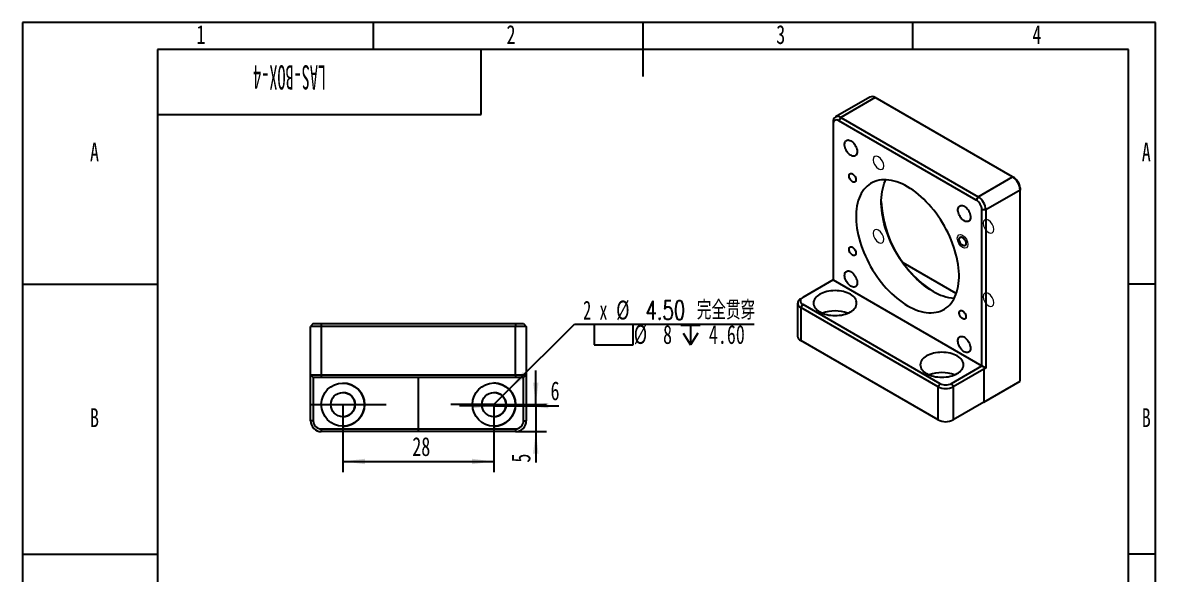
# Model space of a CAD drawing. Header units: millimetres. Extents: x 0 to 210, y 0 to 297.
# Drawn here: x 0 to 210, y 194.7 to 297 of the extents above; entities that cross this region are included whole.
import ezdxf

# ---------------------------------------------------------------- set-up
doc = ezdxf.new("R2010")
doc.units = ezdxf.units.MM
doc.linetypes.add('CENTERX2', pattern=[20.32, 12.7, -2.54, 2.54, -2.54])
doc.layers.add('图框', color=7, linetype='Continuous')
doc.layers.add('图纸格式', color=7, linetype='Continuous')
doc.styles.add('SLDTEXTSTYLE0', font='TXT', dxfattribs={"width": 0.7, "bigfont": 'bigfont'})
doc.styles.add('SLDTEXTSTYLE5', font='TXT', dxfattribs={"width": 0.7})
doc.styles.add('SLDTEXTSTYLE6', font='TXT', dxfattribs={"width": 0.49})
doc.styles.add('SLDTEXTSTYLE7', font='TXT', dxfattribs={"width": 0.633333})
doc.dimstyles.new('SLDDIMSTYLE1', dxfattribs={"dimtxt": 3.5, "dimasz": 4.08, "dimexe": 0, "dimexo": 0.0625, "dimgap": 0.875, "dimtad": 2, "dimrnd": 1e-09, "dimzin": 12, "dimdsep": 46, "dimtxsty": 'SLDTEXTSTYLE5', "dimsah": 1, "dimcen": 0.09, "dimadec": 0, "dimazin": 3, "dimtfac": 1, "dimtofl": 0, "dimtmove": 0, "dimatfit": 3, "dimfxl": 0, "dimfrac": 2, "dimtolj": 1, "dimtzin": 12, "dimarcsym": 0})
doc.dimstyles.new('SLDDIMSTYLE2', dxfattribs={"dimtxt": 3.5, "dimasz": 4.08, "dimexe": 0, "dimexo": 0.0625, "dimgap": 0.875, "dimtad": 2, "dimrnd": 1e-09, "dimzin": 12, "dimdsep": 46, "dimtxsty": 'SLDTEXTSTYLE5', "dimsah": 1, "dimcen": 0.09, "dimadec": 0, "dimazin": 3, "dimtfac": 1, "dimtmove": 0, "dimatfit": 0, "dimfxl": 0, "dimfrac": 2, "dimtolj": 1, "dimtzin": 12, "dimarcsym": 0})
doc.dimstyles.new('SLDDIMSTYLE7', dxfattribs={"dimtxt": 3.5, "dimasz": 4.08, "dimexe": 0, "dimexo": 0.0625, "dimgap": 0.875, "dimtad": 0, "dimtih": 1, "dimtoh": 1, "dimrnd": 1e-09, "dimzin": 4, "dimdsep": 46, "dimtxsty": 'SLDTEXTSTYLE5', "dimsah": 1, "dimcen": 0, "dimadec": 0, "dimazin": 1, "dimtfac": 1, "dimtofl": 0, "dimtmove": 0, "dimatfit": 3, "dimfxl": 0, "dimfrac": 2, "dimtolj": 1, "dimtzin": 12, "dimarcsym": 0})

# ---------------------------------------------------------------- blocks, each defined once
blk = doc.blocks.new('_D_12')
at = {"layer": '图纸格式'}
for p, q in [((59.37, 226.2), (59.37, 213.66)), ((87.37, 226.2), (87.37, 213.66)), ((59.37, 215.66), (87.37, 215.66))]:
    blk.add_line(p, q, dxfattribs=at)
for points in [[(59.37, 215.66), (63.45, 215.15), (63.45, 216.16)], [(87.37, 215.66), (83.29, 216.16), (83.29, 215.15)]]:
    blk.add_solid(points, dxfattribs=at)
at = {"layer": '图纸格式', "insert": (72.24, 220.17), "char_height": 3.5, "attachment_point": 1, "rotation": 0.0014, "style": 'SLDTEXTSTYLE5'}
blk.add_mtext('28', dxfattribs=at)
blk = doc.blocks.new('_D_13')
at = {"layer": '图纸格式'}
for p, q in [((87.37, 226), (81.02, 226)), ((87.37, 226.2), (87.37, 224)), ((87.37, 226), (93.37, 226)), ((93.37, 226), (99.4, 226))]:
    blk.add_line(p, q, dxfattribs=at)
for points in [[(87.37, 226), (83.29, 226.51), (83.29, 225.49)], [(93.37, 226), (97.45, 225.49), (97.45, 226.51)]]:
    blk.add_solid(points, dxfattribs=at)
at = {"layer": '图纸格式', "insert": (97.87, 230.51), "char_height": 3.5, "attachment_point": 1, "style": 'SLDTEXTSTYLE5'}
blk.add_mtext('6', dxfattribs=at)
blk = doc.blocks.new('_D_14')
at = {"layer": '图纸格式'}
for p, q in [((95.14, 226.2), (95.14, 232.55)), ((87.37, 226.2), (97.14, 226.2)), ((95.14, 226.2), (95.14, 221.2)), ((91.37, 221.2), (97.14, 221.2)), ((95.14, 221.2), (95.14, 215.45))]:
    blk.add_line(p, q, dxfattribs=at)
for points in [[(95.14, 226.2), (95.65, 230.28), (94.63, 230.28)], [(95.14, 221.2), (94.63, 217.12), (95.65, 217.12)]]:
    blk.add_solid(points, dxfattribs=at)
at = {"layer": '图纸格式', "insert": (90.63, 215.45), "char_height": 3.5, "attachment_point": 1, "rotation": 90, "style": 'SLDTEXTSTYLE5'}
blk.add_mtext('5', dxfattribs=at)
blk = doc.blocks.new('SW_SYMBOL_HOLE_SPOT')
at = {"layer": '图纸格式', "color": 0}
for p, q in [((0, 875), (0, 75)), ((1600, 75), (1600, 875)), ((0, 75), (1600, 75))]:
    blk.add_line(p, q, dxfattribs=at)
blk = doc.blocks.new('SW_SYMBOL_HOLE_DEPTH')
at = {"layer": '图纸格式', "color": 0}
for p, q in [((0, 875), (800, 875)), ((100, 555), (400, 75)), ((400, 875), (400, 75)), ((700, 555), (400, 75))]:
    blk.add_line(p, q, dxfattribs=at)
blk = doc.blocks.new('_D_15')
at = {"layer": '图纸格式'}
for p, q in [((90.2, 229.03), (102.32, 241.14)), ((102.32, 241.14), (135.6, 241.14)), ((87.37, 226.2), (90.2, 229.03))]:
    blk.add_line(p, q, dxfattribs=at)
blk.add_solid([(90.2, 229.03), (93.45, 231.56), (92.73, 232.27)], dxfattribs=at)
at = {"layer": '图纸格式', "xscale": 0.004511737089201878, "yscale": 0.004511737089201878, "zscale": 0.004511737089201878}
for name, p in [('SW_SYMBOL_HOLE_SPOT', (105.94, 236.96)), ('SW_SYMBOL_HOLE_DEPTH', (122.01, 236.96))]:
    blk.add_blockref(name, p, dxfattribs=at)
at = {"layer": '图纸格式', "char_height": 3.5, "attachment_point": 1}
for s, insert, style in [('4.50 完全贯穿', (115.47, 245.46), 'SLDTEXTSTYLE0'), ('2 x', (103.91, 245.46), 'SLDTEXTSTYLE7'), ('%%c', (110.04, 245.48), 'SLDTEXTSTYLE5'), ('%%c', (113.3, 240.96), 'SLDTEXTSTYLE5'), ('8', (118.73, 240.95), 'SLDTEXTSTYLE5'), ('4.60', (127.22, 240.95), 'SLDTEXTSTYLE5')]:
    blk.add_mtext(s, dxfattribs=dict(at, insert=insert, style=style))

msp = doc.modelspace()

# ---------------------------------------------------------------- linework, layer by layer
at = {"color": 7, "linetype": 'Continuous', "lineweight": 25}
for p, q in [((157.0491605, 283.2031584), (150.6851995, 279.5293219)), ((158.0490793, 283.1041423), (151.6851182, 279.4303058)), ((183.5049234, 268.4087963), (158.0490793, 283.1041423)), ((151.6851182, 279.4303058), (151.3315648, 278.8179333)), ((151.6851182, 279.4303058), (177.1409624, 264.7349598)), ((150.2709047, 278.6136323), (150.2709047, 278.2054282)), ((150.2709047, 278.2054282), (150.2709047, 249.300185)), ((176.787409, 264.1225873), (151.3315648, 278.8179333)), ((177.1409624, 264.7349598), (183.5049234, 268.4087963)), ((183.8584768, 268.2046279), (183.5049234, 268.4087963)), ((177.1409624, 264.7349598), (176.787409, 264.1225873)), ((184.9191369, 265.9593065), (178.5551759, 262.28547)), ((184.9191369, 266.3675106), (184.9191369, 265.9593065)), ((184.9191369, 230.5201801), (184.9191369, 265.9593065)), ((178.5551759, 262.28547), (177.8480691, 262.28547)), ((177.8480691, 233.3786948), (177.8480691, 262.28547)), ((178.5551759, 262.28547), (178.5551759, 232.9707704)), ((173.0958954, 246.7778274), (163.2394961, 252.4678056)), ((150.271247, 249.3003827), (144.6143928, 246.0347502)), ((150.271247, 249.3003827), (177.8480691, 233.3786948)), ((144.6143928, 246.0347502), (144.260818, 245.8306189)), ((143.6750316, 245.0142168), (143.6747106, 238.890346)), ((144.260818, 244.1977038), (144.260497, 238.073833)), ((144.6143928, 244.8100639), (144.260818, 244.1977038)), ((169.7166621, 229.5005788), (144.260818, 244.1977038)), ((144.6143928, 244.8100639), (170.0702369, 230.1129389)), ((53.8737175, 241.2030412), (53.3737175, 240.7030412)), ((55.3737175, 240.7030412), (53.3737175, 240.7030412)), ((53.3737175, 231.7030412), (53.3737175, 240.7030412)), ((53.8737175, 241.2030412), (55.3737175, 241.2030412)), ((55.3737175, 241.2030412), (55.3737175, 240.7030412)), ((55.3737175, 241.2030412), (91.3737175, 241.2030412)), ((91.3737175, 240.7030412), (55.3737175, 240.7030412)), ((55.3737175, 240.7030412), (55.3737175, 231.7030412)), ((91.3737175, 241.2030412), (91.3737175, 240.7030412)), ((91.3737175, 241.2030412), (92.8737175, 241.2030412)), ((93.3737175, 240.7030412), (91.3737175, 240.7030412)), ((91.3737175, 231.7030412), (91.3737175, 240.7030412)), ((92.8737175, 241.2030412), (93.3737175, 240.7030412)), ((93.3737175, 240.7030412), (93.3737175, 231.7030412)), ((169.7163412, 223.376708), (144.260497, 238.073833)), ((172.1915572, 230.1128647), (177.8487539, 233.3786948)), ((177.8487539, 233.3786948), (177.8480691, 233.3786948)), ((178.5551759, 232.9707704), (177.8487539, 233.3786948)), ((53.3737175, 231.7030412), (55.3737175, 231.7030412)), ((53.3737175, 231.7030412), (53.8737175, 231.2030412)), ((53.3737175, 223.2030412), (53.3737175, 231.7030412)), ((53.3741714, 223.2030412), (53.3741714, 231.7025873)), ((55.3737175, 231.2030412), (53.8737175, 231.2030412)), ((53.8742016, 231.2030412), (53.8742016, 223.2030412)), ((55.3737175, 231.7030412), (55.3737175, 231.2030412)), ((55.3737175, 231.7030412), (91.3737175, 231.7030412)), ((91.3737175, 231.2030412), (55.3737175, 231.2030412)), ((91.3737175, 231.7030412), (91.3737175, 231.2030412)), ((91.3737175, 231.7030412), (93.3737175, 231.7030412)), ((92.8737175, 231.2030412), (91.3737175, 231.2030412)), ((93.3737175, 231.7030412), (92.8737175, 231.2030412)), ((92.8742016, 223.2030412), (92.8742016, 231.2035254)), ((93.3737175, 231.7030412), (93.3737175, 231.2030412)), ((93.3737175, 231.2030412), (93.3741714, 231.2030412)), ((93.3741714, 231.2030412), (93.3741714, 223.2030412)), ((178.2019435, 232.7661124), (172.5450892, 229.5004799)), ((178.5551759, 232.9707704), (178.2016225, 232.7666684)), ((178.2016225, 232.7666684), (178.2019435, 232.7661124)), ((178.2019435, 232.7661124), (178.2016225, 226.6422416)), ((169.7163412, 223.376708), (169.7166621, 229.5005788)), ((170.0702369, 230.1129389), (169.7166621, 229.5005788)), ((172.1915572, 230.1128647), (172.5450892, 229.5004799)), ((172.5450892, 229.5004799), (172.5447683, 223.3766092)), ((178.2016225, 226.6422416), (184.9191369, 230.5201801)), ((178.2016225, 226.6422416), (172.5447683, 223.3766092)), ((53.3737175, 223.2030412), (53.3741714, 223.2030412)), ((53.8742016, 223.2030412), (53.3741714, 223.2030412)), ((92.8742016, 223.2030412), (93.3741714, 223.2030412)), ((55.3741714, 221.2030412), (55.3737175, 221.2030412)), ((55.3742016, 221.7030412), (55.3741714, 221.2030412)), ((91.3741714, 221.2030412), (55.3741714, 221.2030412)), ((55.3742016, 221.7030412), (91.3742017, 221.7030412)), ((91.3742017, 221.7030412), (91.3741714, 221.2030412))]:
    msp.add_line(p, q, dxfattribs=at)
at = {"color": 7, "linetype": 'CENTERX2'}
for p, q in [((73.3742016, 221.2030412), (73.3739596, 231.2030412)), ((53.3742016, 226.2030412), (59.3742016, 226.2030412)), ((59.3737175, 226.2030412), (67.3737175, 226.2030412)), ((87.3734754, 226.203719), (79.3734754, 226.203719))]:
    msp.add_line(p, q, dxfattribs=at)
at = {"color": 7, "linetype": 'Continuous', "lineweight": 25, "flags": 128}
for points in [[(153.5523515, 275.0926259), (153.7304514, 274.9740213), (153.9043768, 274.8266173), (154.0700511, 274.6538689), (154.2235909, 274.4598253), (154.3613974, 274.2490345), (154.4802405, 274.0264374), (154.5773348, 273.7972515), (154.6504042, 273.5668487), (154.6977363, 273.3406294), (154.7182215, 273.1238961), (154.7113797, 272.9217287), (154.6773713, 272.7388659), (154.6169934, 272.5795938), (154.5316611, 272.4476457), (154.4233747, 272.3461143), (154.2946722, 272.2773794), (154.1485704, 272.2430521), (153.9884937, 272.2439371), (153.8181942, 272.2800134), (153.6416635, 272.3504357), (153.4630395, 272.4535531), (153.2865088, 272.5869488), (153.1162093, 272.7474961), (152.9561326, 272.9314318), (152.8100308, 273.1344447), (152.6813283, 273.3517763), (152.5730419, 273.5783325), (152.4877096, 273.8088031), (152.4273317, 274.0377861), (152.3933233, 274.2599142), (152.3864815, 274.4699809), (152.4069667, 274.6630626), (152.4542988, 274.8346334), (152.5273683, 274.980672), (152.6244625, 275.0977553), (152.7433056, 275.183139), (152.8811122, 275.2348217), (153.0346519, 275.2515921), (153.2003262, 275.2330571), (153.3742516, 275.1796511), (153.5523515, 275.0926259)], [(153.855936, 268.9657888), (153.9866331, 268.8744762), (154.111618, 268.755429), (154.2254284, 268.6138499), (154.3230902, 268.4559267), (154.4003351, 268.2885615), (154.4537872, 268.1190688), (154.4811103, 267.9548563), (154.4811103, 267.8031008), (154.4537872, 267.6704349), (154.4003351, 267.5626567), (154.3230902, 267.4844765), (154.2254284, 267.4393113), (154.111618, 267.4291349), (153.9866331, 267.4543922), (153.855936, 267.5139792), (153.725239, 267.6052917), (153.6002541, 267.724339), (153.4864437, 267.8659181), (153.3887819, 268.0238412), (153.311537, 268.1912065), (153.2580849, 268.3606992), (153.2307618, 268.5249117), (153.2307618, 268.6766671), (153.2580849, 268.809333), (153.311537, 268.9171113), (153.3887819, 268.9952915), (153.4864437, 269.0404567), (153.6002541, 269.050633), (153.725239, 269.0253758), (153.855936, 268.9657888)], [(164.0594869, 244.5244135), (164.5675427, 244.2467426), (165.0741583, 244.0011054), (165.5778977, 243.7881984), (166.0773331, 243.608625), (166.5710486, 243.4628942), (167.0576448, 243.3514192), (167.5357425, 243.2745159), (168.0039863, 243.2324023), (168.461049, 243.2251978), (168.905635, 243.2529228), (169.336484, 243.3154988), (169.7523748, 243.4127483), (170.1521286, 243.5443956), (170.534612, 243.7100677), (170.8987411, 243.9092949), (171.2434835, 244.1415124), (171.5678621, 244.4060621), (171.8709574, 244.702194), (172.1519102, 245.0290687), (172.4099242, 245.3857596), (172.6442679, 245.7712557), (172.8542772, 246.1844642), (173.0393567, 246.6242139), (173.1989817, 247.0892582), (173.3326999, 247.578279), (173.4401321, 248.0898899), (173.5209739, 248.6226409), (173.5749961, 249.1750217), (173.6020455, 249.7454667), (173.6020455, 250.3323587), (173.5749961, 250.9340342), (173.5209739, 251.5487878), (173.4401321, 252.1748767), (173.3326999, 252.8105262), (173.1989817, 253.4539347), (173.0393567, 254.1032781), (172.8542772, 254.756716), (172.6442679, 255.4123961), (172.4099242, 256.0684597), (172.1519102, 256.7230473), (171.8709574, 257.3743032), (171.5678621, 258.0203815), (171.2434835, 258.6594507), (170.8987411, 259.2896993), (170.534612, 259.9093409), (170.1521286, 260.516619), (169.7523748, 261.1098122), (169.336484, 261.687239), (168.905635, 262.2472627), (168.461049, 262.7882958), (168.0039863, 263.3088046), (167.5357425, 263.8073139), (167.0576448, 264.2824103), (166.5710486, 264.7327474), (166.0773331, 265.1570484), (165.5778977, 265.5541108), (165.0741583, 265.9228089), (164.5675427, 266.2620977), (164.0594869, 266.5710155), (163.5514311, 266.8486864), (163.0448155, 267.0943236), (162.5410761, 267.3072306), (162.0416407, 267.486804), (161.5479252, 267.6325348), (161.061329, 267.7440098), (160.5832313, 267.8209131), (160.1149875, 267.8630267), (159.6579248, 267.8702312), (159.2133388, 267.8425062), (158.7824898, 267.7799302), (158.366599, 267.6826807), (157.9668452, 267.5510334), (157.5843618, 267.3853613), (157.2202327, 267.1861341), (156.8754903, 266.9539166), (156.5511117, 266.6893669), (156.2480164, 266.393235), (155.9670636, 266.0663603), (155.7090496, 265.7096694), (155.4747059, 265.3241733), (155.2646966, 264.9109648), (155.0796171, 264.4712151), (154.9199921, 264.0061708), (154.7862739, 263.51715), (154.6788417, 263.0055391), (154.5979999, 262.4727881), (154.5439777, 261.9204073), (154.5169283, 261.3499623), (154.5169283, 260.7630703), (154.5439777, 260.1613948), (154.5979999, 259.5466412), (154.6788417, 258.9205523), (154.7862739, 258.2849028), (154.9199921, 257.6414943), (155.0796171, 256.9921508), (155.2646966, 256.338713), (155.4747059, 255.6830329), (155.7090496, 255.0269693), (155.9670636, 254.3723817), (156.2480164, 253.7211258), (156.5511117, 253.0750475), (156.8754903, 252.4359783), (157.2202327, 251.8057297), (157.5843618, 251.1860881), (157.9668452, 250.57881), (158.366599, 249.9856168), (158.7824898, 249.40819), (159.2133388, 248.8481663), (159.6579248, 248.3071332), (160.1149875, 247.7866243), (160.5832313, 247.2881151), (161.061329, 246.8130187), (161.5479252, 246.3626816), (162.0416407, 245.9383806), (162.5410761, 245.5413182), (163.0448155, 245.1726201), (163.5514311, 244.8333313), (164.0594869, 244.5244135)], [(168.7263917, 247.2185603), (168.2183359, 247.527478), (167.7117203, 247.8667668), (167.2079808, 248.235465), (166.7085455, 248.6325273), (166.21483, 249.0568284), (165.7282337, 249.5071654), (165.2501361, 249.9822619), (164.7818923, 250.4807711), (164.3248296, 251.00128), (163.8802436, 251.5423131), (163.4493945, 252.1023367), (163.0335037, 252.6797636), (162.63375, 253.2729567), (162.2512665, 253.8802348), (161.8871375, 254.4998764), (161.5423951, 255.1301251), (161.2180165, 255.7691943), (160.9149212, 256.4152726), (160.6339684, 257.0665285), (160.3759544, 257.721116), (160.1416106, 258.3771797), (159.9316014, 259.0328597), (159.7465219, 259.6862976), (159.5868968, 260.3356411), (159.4531787, 260.9790495), (159.3457464, 261.6146991), (159.2649047, 262.240788), (159.2108825, 262.8555415), (159.1838331, 263.4572171), (159.1838331, 264.0441091), (159.2108825, 264.614554), (159.2649047, 265.1669349), (159.3457464, 265.6996858), (159.4531787, 266.2112968), (159.5868968, 266.7003175), (159.7465219, 267.1653619), (159.9316014, 267.6051115), (160.0595465, 267.8657347)], [(175.7322459, 260.9424263), (175.7185723, 260.7446567), (175.6778722, 260.5673097), (175.6110995, 260.4145423), (175.5198193, 260.2899352), (175.4061711, 260.196409), (175.2728187, 260.136156), (175.1228879, 260.1105884), (174.9598928, 260.1203055), (174.787654, 260.1650795), (174.6102085, 260.2438611), (174.4317155, 260.3548035), (174.2563588, 260.4953064), (174.0882486, 260.6620766), (173.9313252, 260.8512051), (173.7892668, 261.0582589), (173.665403, 261.2783847), (173.5626373, 261.5064231), (173.4833783, 261.7370291), (173.4294837, 261.9647973), (173.4022169, 262.1843892), (173.4022169, 262.3906576), (173.4294837, 262.5787679), (173.4833783, 262.7443108), (173.5626373, 262.8834062), (173.665403, 262.9927939), (173.7892668, 263.0699097), (173.9313252, 263.1129463), (174.0882486, 263.1208949), (174.2563588, 263.0935691), (174.4317155, 263.0316095), (174.6102085, 262.9364684), (174.787654, 262.8103757), (174.9598928, 262.656287), (175.1228879, 262.477814), (175.2728187, 262.27914), (175.4061711, 262.0649216), (175.5198193, 261.84018), (175.6110995, 261.610183), (175.6778722, 261.3803214), (175.7185723, 261.1559831), (175.7322459, 260.9424263)], [(174.2630378, 257.1850197), (174.3937348, 257.0937072), (174.5187197, 256.9746599), (174.6325301, 256.8330808), (174.7301919, 256.6751577), (174.8074368, 256.5077924), (174.8608889, 256.3382997), (174.888212, 256.1740872), (174.888212, 256.0223318), (174.8608889, 255.8896659), (174.8074368, 255.7818876), (174.7301919, 255.7037075), (174.6325301, 255.6585422), (174.5187197, 255.6483659), (174.3937348, 255.6736231), (174.2630378, 255.7332102), (174.1323407, 255.8245227), (174.0073558, 255.94357), (173.8935454, 256.085149), (173.7958836, 256.2430722), (173.7186387, 256.4104375), (173.6651866, 256.5799302), (173.6378635, 256.7441427), (173.6378635, 256.8958981), (173.6651866, 257.028564), (173.7186387, 257.1363422), (173.7958836, 257.2145224), (173.8935454, 257.2596876), (174.0073558, 257.269864), (174.1323407, 257.2446067), (174.2630378, 257.1850197)], [(153.855936, 255.3622188), (153.9866331, 255.2709063), (154.111618, 255.151859), (154.2254284, 255.01028), (154.3230902, 254.8523568), (154.4003351, 254.6849915), (154.4537872, 254.5154988), (154.4811103, 254.3512863), (154.4811103, 254.1995309), (154.4537872, 254.066865), (154.4003351, 253.9590868), (154.3230902, 253.8809066), (154.2254284, 253.8357414), (154.111618, 253.825565), (153.9866331, 253.8508223), (153.855936, 253.9104093), (153.725239, 254.0017218), (153.6002541, 254.1207691), (153.4864437, 254.2623481), (153.3887819, 254.4202713), (153.311537, 254.5876366), (153.2580849, 254.7571293), (153.2307618, 254.9213418), (153.2307618, 255.0730972), (153.2580849, 255.2057631), (153.311537, 255.3135414), (153.3887819, 255.3917215), (153.4864437, 255.4368868), (153.6002541, 255.4470631), (153.725239, 255.4218059), (153.855936, 255.3622188)], [(152.3867279, 250.1530027), (152.4004015, 250.3507723), (152.4411016, 250.5281193), (152.5078743, 250.6808867), (152.5991545, 250.8054938), (152.7128027, 250.89902), (152.8461551, 250.959273), (152.9960859, 250.9848406), (153.159081, 250.9751235), (153.3313198, 250.9303495), (153.5087653, 250.8515679), (153.6872583, 250.7406255), (153.862615, 250.6001226), (154.0307252, 250.4333524), (154.1876486, 250.2442239), (154.3297071, 250.0371701), (154.4535708, 249.8170443), (154.5563365, 249.5890059), (154.6355955, 249.3583999), (154.6894901, 249.1306317), (154.7167569, 248.9110398), (154.7167569, 248.7047714), (154.6894901, 248.5166611), (154.6355955, 248.3511182), (154.5563365, 248.2120228), (154.4535708, 248.1026351), (154.3297071, 248.0255193), (154.1876486, 247.9824827), (154.0307252, 247.9745341), (153.862615, 248.0018599), (153.6872583, 248.0638195), (153.5087653, 248.1589606), (153.3313198, 248.2850533), (153.159081, 248.439142), (152.9960859, 248.617615), (152.8461551, 248.816289), (152.7128027, 249.0305074), (152.5991545, 249.255249), (152.5078743, 249.485246), (152.4411016, 249.7151076), (152.4004015, 249.9394459), (152.3867279, 250.1530027)], [(153.4532275, 243.3809544), (153.7168422, 243.5488618), (153.9506789, 243.7308789), (154.1524855, 243.9252529), (154.3203185, 244.1301119), (154.4525617, 244.3434828), (154.5479415, 244.5633109), (154.6055393, 244.7874791), (154.6248004, 245.0138285), (154.6055393, 245.2401792), (154.5479415, 245.4643514), (154.4525617, 245.6841862), (154.3203185, 245.8975664), (154.1524855, 246.1024371), (153.9506789, 246.2968252), (153.7168422, 246.4788587), (153.4532275, 246.6467845), (153.1623735, 246.7989854), (152.8470813, 246.9339956), (152.5103874, 247.0505149), (152.1555341, 247.1474211), (151.7859391, 247.223781), (151.4051617, 247.2788593), (151.016869, 247.3121253), (150.6248004, 247.3232589), (150.2327319, 247.3121527), (149.8444391, 247.2789138), (149.4636617, 247.2238622), (149.0940667, 247.1475281), (148.7392135, 247.0506467), (148.4025195, 246.9341509), (148.0872273, 246.7991627), (147.7963733, 246.6469822), (147.5327586, 246.4790748), (147.298922, 246.2970576), (147.0971154, 246.1026836), (146.9292823, 245.8978247), (146.7970391, 245.6844537), (146.7016593, 245.4646256), (146.6440615, 245.2404574), (146.6248004, 245.0141081), (146.6440615, 244.7877573), (146.7016593, 244.5635851), (146.7970391, 244.3437504), (146.9292823, 244.1303702), (147.0971154, 243.9254995), (147.298922, 243.7311114), (147.5327586, 243.5490779), (147.7963733, 243.3811521), (148.0872273, 243.2289512), (148.4025195, 243.093941), (148.7392135, 242.9774217), (149.0940667, 242.8805154), (149.4636617, 242.8041555), (149.8444391, 242.7490773), (150.2327318, 242.7158112), (150.6248004, 242.7046777), (151.016869, 242.7157838), (151.4051617, 242.7490228), (151.7859391, 242.8040744), (152.1555341, 242.8804085), (152.5103874, 242.9772899), (152.8470813, 243.0937856), (153.1623735, 243.2287738), (153.4532275, 243.3809544)], [(174.2630378, 243.5814498), (174.3937348, 243.4901372), (174.5187197, 243.37109), (174.6325301, 243.2295109), (174.7301919, 243.0715878), (174.8074368, 242.9042225), (174.8608889, 242.7347298), (174.888212, 242.5705173), (174.888212, 242.4187619), (174.8608889, 242.286096), (174.8074368, 242.1783177), (174.7301919, 242.1001375), (174.6325301, 242.0549723), (174.5187197, 242.0447959), (174.3937348, 242.0700532), (174.2630378, 242.1296402), (174.1323407, 242.2209528), (174.0073558, 242.34), (173.8935454, 242.4815791), (173.7958836, 242.6395023), (173.7186387, 242.8068675), (173.6651866, 242.9763602), (173.6378635, 243.1405727), (173.6378635, 243.2923282), (173.6651866, 243.4249941), (173.7186387, 243.5327723), (173.7958836, 243.6109525), (173.8935454, 243.6561177), (174.0073558, 243.6662941), (174.1323407, 243.6410368), (174.2630378, 243.5814498)], [(174.5666223, 236.0028031), (174.3885224, 236.1214077), (174.214597, 236.2688117), (174.0489227, 236.4415601), (173.8953829, 236.6356037), (173.7575764, 236.8463945), (173.6387333, 237.0689916), (173.541639, 237.2981775), (173.4685696, 237.5285803), (173.4212375, 237.7547996), (173.4007523, 237.9715329), (173.4075941, 238.1737003), (173.4416025, 238.3565631), (173.5019804, 238.5158352), (173.5873127, 238.6477833), (173.6955991, 238.7493147), (173.8243016, 238.8180496), (173.9704034, 238.8523769), (174.1304801, 238.8514919), (174.3007796, 238.8154156), (174.4773103, 238.7449933), (174.6559343, 238.6418759), (174.832465, 238.5084802), (175.0027645, 238.3479329), (175.1628412, 238.1639972), (175.308943, 237.9609843), (175.4376455, 237.7436527), (175.5459319, 237.5170965), (175.6312642, 237.2866258), (175.6916421, 237.0576429), (175.7256505, 236.8355148), (175.7324923, 236.6254481), (175.7120071, 236.4323664), (175.664675, 236.2607956), (175.5916055, 236.114757), (175.4945113, 235.9976737), (175.3756682, 235.91229), (175.2378616, 235.8606073), (175.0843219, 235.8438369), (174.9186476, 235.8623719), (174.7447222, 235.9157779), (174.5666223, 236.0028031)], [(173.2525255, 231.9502326), (173.5161402, 232.11814), (173.7499768, 232.3001572), (173.9517835, 232.4945312), (174.1196165, 232.6993901), (174.2518597, 232.9127611), (174.3472395, 233.1325892), (174.4048373, 233.3567574), (174.4240984, 233.5831068), (174.4048373, 233.8094575), (174.3472395, 234.0336297), (174.2518597, 234.2534645), (174.1196165, 234.4668447), (173.9517835, 234.6717153), (173.7499769, 234.8661034), (173.5161402, 235.0481369), (173.2525255, 235.2160628), (172.9616715, 235.3682637), (172.6463793, 235.5032739), (172.3096854, 235.6197931), (171.9548321, 235.7166994), (171.5852371, 235.7930593), (171.2044597, 235.8481375), (170.816167, 235.8814036), (170.4240984, 235.8925372), (170.0320298, 235.881431), (169.6437371, 235.8481921), (169.2629597, 235.7931405), (168.8933647, 235.7168064), (168.5385115, 235.6199249), (168.2018175, 235.5034292), (167.8865253, 235.368441), (167.5956713, 235.2162604), (167.3320566, 235.048353), (167.09822, 234.8663359), (166.8964134, 234.6719619), (166.7285803, 234.4671029), (166.5963371, 234.253732), (166.5009573, 234.0339039), (166.4433595, 233.8097357), (166.4240984, 233.5833863), (166.4433595, 233.3570356), (166.5009573, 233.1328634), (166.5963371, 232.9130286), (166.7285803, 232.6996484), (166.8964133, 232.4947777), (167.09822, 232.3003896), (167.3320566, 232.1183561), (167.5956713, 231.9504303), (167.8865253, 231.7982294), (168.2018175, 231.6632192), (168.5385115, 231.5466999), (168.8933647, 231.4497937), (169.2629597, 231.3734338), (169.6437371, 231.3183556), (170.0320298, 231.2850895), (170.4240984, 231.2739559), (170.816167, 231.2850621), (171.2044597, 231.318301), (171.5852371, 231.3733526), (171.9548321, 231.4496867), (172.3096853, 231.5465681), (172.6463793, 231.6630639), (172.9616715, 231.7980521), (173.2525255, 231.9502326)]]:
    msp.add_lwpolyline(points, dxfattribs=at)
at = {"color": 7, "linetype": 'Continuous', "lineweight": 18, "flags": 128}
for points in [[(158.6642622, 272.1498468), (158.2884015, 272.2804926), (157.9697622, 272.2185808), (157.7568542, 271.9735371), (157.6820908, 271.582667), (157.7568542, 271.105477), (157.9697622, 270.6146149), (158.2884015, 270.1848101), (158.6642622, 269.8814964), (159.0401229, 269.7508506), (159.3587622, 269.8127623), (159.5716701, 270.057806), (159.6464335, 270.4486761), (159.5716701, 270.9258661), (159.3587622, 271.4167282), (159.0401229, 271.8465331), (158.6642622, 272.1498468)], [(179.0713639, 260.3690777), (178.6955032, 260.4997235), (178.3768639, 260.4378118), (178.1639559, 260.192768), (178.0891925, 259.8018979), (178.1639559, 259.3247079), (178.3768639, 258.8338459), (178.6955032, 258.404041), (179.0713639, 258.1007273), (179.4472246, 257.9700815), (179.7658639, 258.0319932), (179.9787718, 258.277037), (180.0535352, 258.6679071), (179.9787718, 259.1450971), (179.7658639, 259.6359592), (179.4472246, 260.065764), (179.0713639, 260.3690777)], [(158.6642622, 258.5462768), (158.2884015, 258.6769226), (157.9697622, 258.6150109), (157.7568542, 258.3699672), (157.6820908, 257.9790971), (157.7568542, 257.5019071), (157.9697622, 257.011045), (158.2884015, 256.5812402), (158.6642622, 256.2779265), (159.0401229, 256.1472806), (159.3587622, 256.2091924), (159.5716701, 256.4542361), (159.6464335, 256.8451062), (159.5716701, 257.3222962), (159.3587622, 257.8131583), (159.0401229, 258.2429631), (158.6642622, 258.5462768)], [(174.2630378, 255.3249397), (173.8871771, 255.6282535), (173.5685378, 256.0580583), (173.3556298, 256.5489204), (173.2808664, 257.0261104), (173.3556298, 257.4169805), (173.5685378, 257.6620242), (173.8871771, 257.7239359), (174.2630378, 257.5932901), (174.6388984, 257.2899764), (174.9575378, 256.8601716), (175.1704457, 256.3693095), (175.2452091, 255.8921195), (175.1704457, 255.5012494), (174.9575378, 255.2562057), (174.6388984, 255.1942939), (174.2630378, 255.3249397)], [(179.0713639, 246.7655078), (178.6955032, 246.8961536), (178.3768639, 246.8342419), (178.1639559, 246.5891981), (178.0891925, 246.198328), (178.1639559, 245.721138), (178.3768639, 245.2302759), (178.6955032, 244.8004711), (179.0713639, 244.4971574), (179.4472246, 244.3665116), (179.7658639, 244.4284233), (179.9787718, 244.6734671), (180.0535352, 245.0643372), (179.9787718, 245.5415272), (179.7658639, 246.0323892), (179.4472246, 246.4621941), (179.0713639, 246.7655078)]]:
    msp.add_lwpolyline(points, dxfattribs=at)
at = {"color": 7, "linetype": 'Continuous', "lineweight": 25}
for centre, radius in [((59.3742016, 226.2030412), 4), ((87.3739596, 226.203719), 4), ((59.3739232, 226.2030412), 2.25), ((87.3736812, 226.203719), 2.25)]:
    msp.add_circle(centre, radius, dxfattribs=at)
for centre, radius, start, end in [((157.4642906, 282.2969974), 0.996725, 54.076101095, 114.613440476), ((151.1370144, 278.7466274), 0.8762613, 51.280908295, 188.72984346), ((150.9207635, 278.3046958), 0.6573968, 51.325810101, 188.684941654), ((181.8606071, 265.8264566), 3.0614137, 2.487128189, 57.512871957), ((182.6260454, 266.2683384), 2.2952351, 2.476398038, 57.523602108), ((175.4966243, 262.1526076), 3.061436, 2.487345716, 57.512654429), ((180.1948043, 264.862435), 21.0392546, 182.802359994, 237.192263479), ((175.5549847, 262.186302), 2.2952278, 2.476303705, 57.523696441), ((144.578665, 245.0141614), 0.8761448, 111.270971471, 248.729028348), ((144.8533261, 245.4224071), 0.6573076, 111.315487189, 248.684512629), ((173.3813391, 254.7735584), 8.8739243, 238.361056299, 265.76700257), ((150.6243902, 237.187322), 6.3878814, 68.62614898, 111.367845103), ((144.6670453, 238.983886), 0.9967336, 185.384935923, 245.928236377), ((170.4236882, 225.7566003), 6.3878814, 68.62614898, 111.367845103), ((59.3739232, 226.2030412), 4, 0.003467601, 90), ((87.3736812, 226.203719), 4, 0.003467601, 90), ((171.1309706, 232.2160402), 3.0616987, 242.487904149, 297.508091654), ((171.1309682, 232.1485857), 2.2954322, 242.476959704, 297.519036099), ((59.3737175, 226.2030412), 2.25, 0.003467601, 90), ((87.3734754, 226.203719), 2.25, 0.003467601, 90), ((59.3737175, 226.2030412), 2.25, 270, 0.003467601), ((59.3739232, 226.2030412), 4, 270, 0.003467601), ((87.3734754, 226.203719), 2.25, 270, 0.003467601), ((87.3736812, 226.203719), 4, 270, 0.003467601), ((55.3737175, 223.2030412), 2, 179.996532399, 270), ((55.3741714, 223.2030412), 2, 179.996532399, 270), ((55.3742016, 223.2030412), 1.5, 179.996532399, 270), ((91.3741714, 223.2030412), 2, 270, 0.003467601), ((91.3742017, 223.2030412), 1.5, 270, 0.003467601), ((171.1306496, 226.0921694), 3.0616987, 242.487904149, 297.508091654)]:
    msp.add_arc(centre, radius, start, end, dxfattribs=at)
at = {"layer": '图框'}
for p, q in [((210, 297), (0, 297)), ((0, 297), (0, 0)), ((65, 297), (65, 292)), ((165, 297), (165, 292)), ((210, 0), (210, 297)), ((0, 248.5), (25, 248.5)), ((210, 248.5), (205, 248.5)), ((0, 198.5), (25, 198.5)), ((210, 198.5), (205, 198.5))]:
    msp.add_line(p, q, dxfattribs=at)
at = {"layer": '图框', "lineweight": 25}
for p, q in [((115, 297), (115, 287)), ((205, 292), (25, 292)), ((25, 292), (25, 5)), ((85, 280), (85, 292)), ((205, 4.9729393), (205, 292)), ((25, 280), (85, 280))]:
    msp.add_line(p, q, dxfattribs=at)

# ---------------------------------------------------------------- texts
at = {"color": 7, "linetype": 'Continuous', "lineweight": 0, "char_height": 3.5, "attachment_point": 2, "style": 'SLDTEXTSTYLE5'}
for s, insert in [('1', (33.0444444, 296.5477585)), ('2', (90.5444444, 296.5477585)), ('3', (140.5444444, 296.5477585)), ('4', (188.0444444, 296.5477585))]:
    msp.add_mtext(s, dxfattribs=dict(at, insert=insert))
at = {"layer": '图框', "insert": (49.4948076, 284.6081562), "char_height": 4.5, "attachment_point": 2, "rotation": 180, "style": 'SLDTEXTSTYLE6'}
msp.add_mtext('LAS-BOX-4', dxfattribs=at)
at = {"layer": '图框', "char_height": 3.5, "attachment_point": 2, "style": 'SLDTEXTSTYLE5'}
for s, insert in [('A', (13.3203125, 274.7706978)), ('A', (208.3203125, 274.7706978)), ('B', (13.3203125, 225.5206978)), ('B', (208.3203125, 225.5206978))]:
    msp.add_mtext(s, dxfattribs=dict(at, insert=insert))

# ---------------------------------------------------------------- dimensions: what is measured, and where the dimension line sits
at = {"layer": '图纸格式'}
dim = msp.add_radius_dim(center=(87.3739596, 226.203719), mpoint=(90.2037448, 229.0307874), text='2 x %%c<> 完全贯穿\\P{\\fGDT;v}%%c 8 {\\fGDT;x} 4.60\\P', dimstyle='SLDDIMSTYLE7', override={"dimpost": '<>'}, dxfattribs=at)
dim.commit()
dim.dimension.update_dxf_attribs({"geometry": '_D_15', "text_midpoint": (119.7550231, 240.9512106), "dimtype": 164})
for base, p1, p2, angle, dimstyle, picture, middle in [((95.1421178, 221.2030412), (87.3736812, 226.203719), (91.3741714, 221.2030412), 90, 'SLDDIMSTYLE2', '_D_14', (95.1421178, 216.2133043)), ((87.3739365, 215.6561006), (59.3739232, 226.2030412), (87.3736812, 226.203719), 0.00138704, 'SLDDIMSTYLE1', '_D_12', (73.7747407, 215.6557713))]:
    dim = msp.add_linear_dim(base=base, p1=p1, p2=p2, angle=angle, dimstyle=dimstyle, dxfattribs=at)
    dim.commit()
    dim.dimension.update_dxf_attribs({"geometry": picture, "text_midpoint": middle, "dimtype": 160})
dim = msp.add_linear_dim(base=(93.3741714, 226.0006849), p1=(87.3736812, 226.203719), p2=(93.3741714, 223.2030412), dimstyle='SLDDIMSTYLE2', dxfattribs=at)
dim.commit()
dim.dimension.update_dxf_attribs({"geometry": '_D_13', "text_midpoint": (98.6309419, 226.0006849), "dimtype": 160})

doc.saveas('drawing.dxf')
